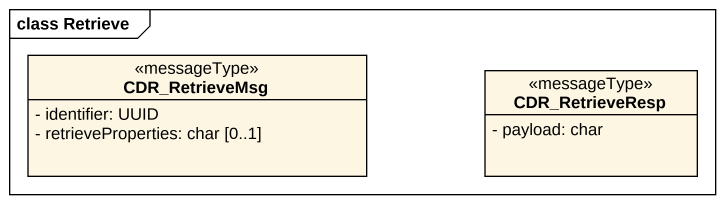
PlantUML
@startuml
mainframe class Retrieve
hide circle
hide empty members
skinparam classAttributeIconSize 0
class CDR_RetrieveMsg <<messageType>> {
  - identifier: UUID
  - retrieveProperties: char [0..1]
}
class CDR_RetrieveResp <<messageType>> {
  - payload: char
}
@enduml
